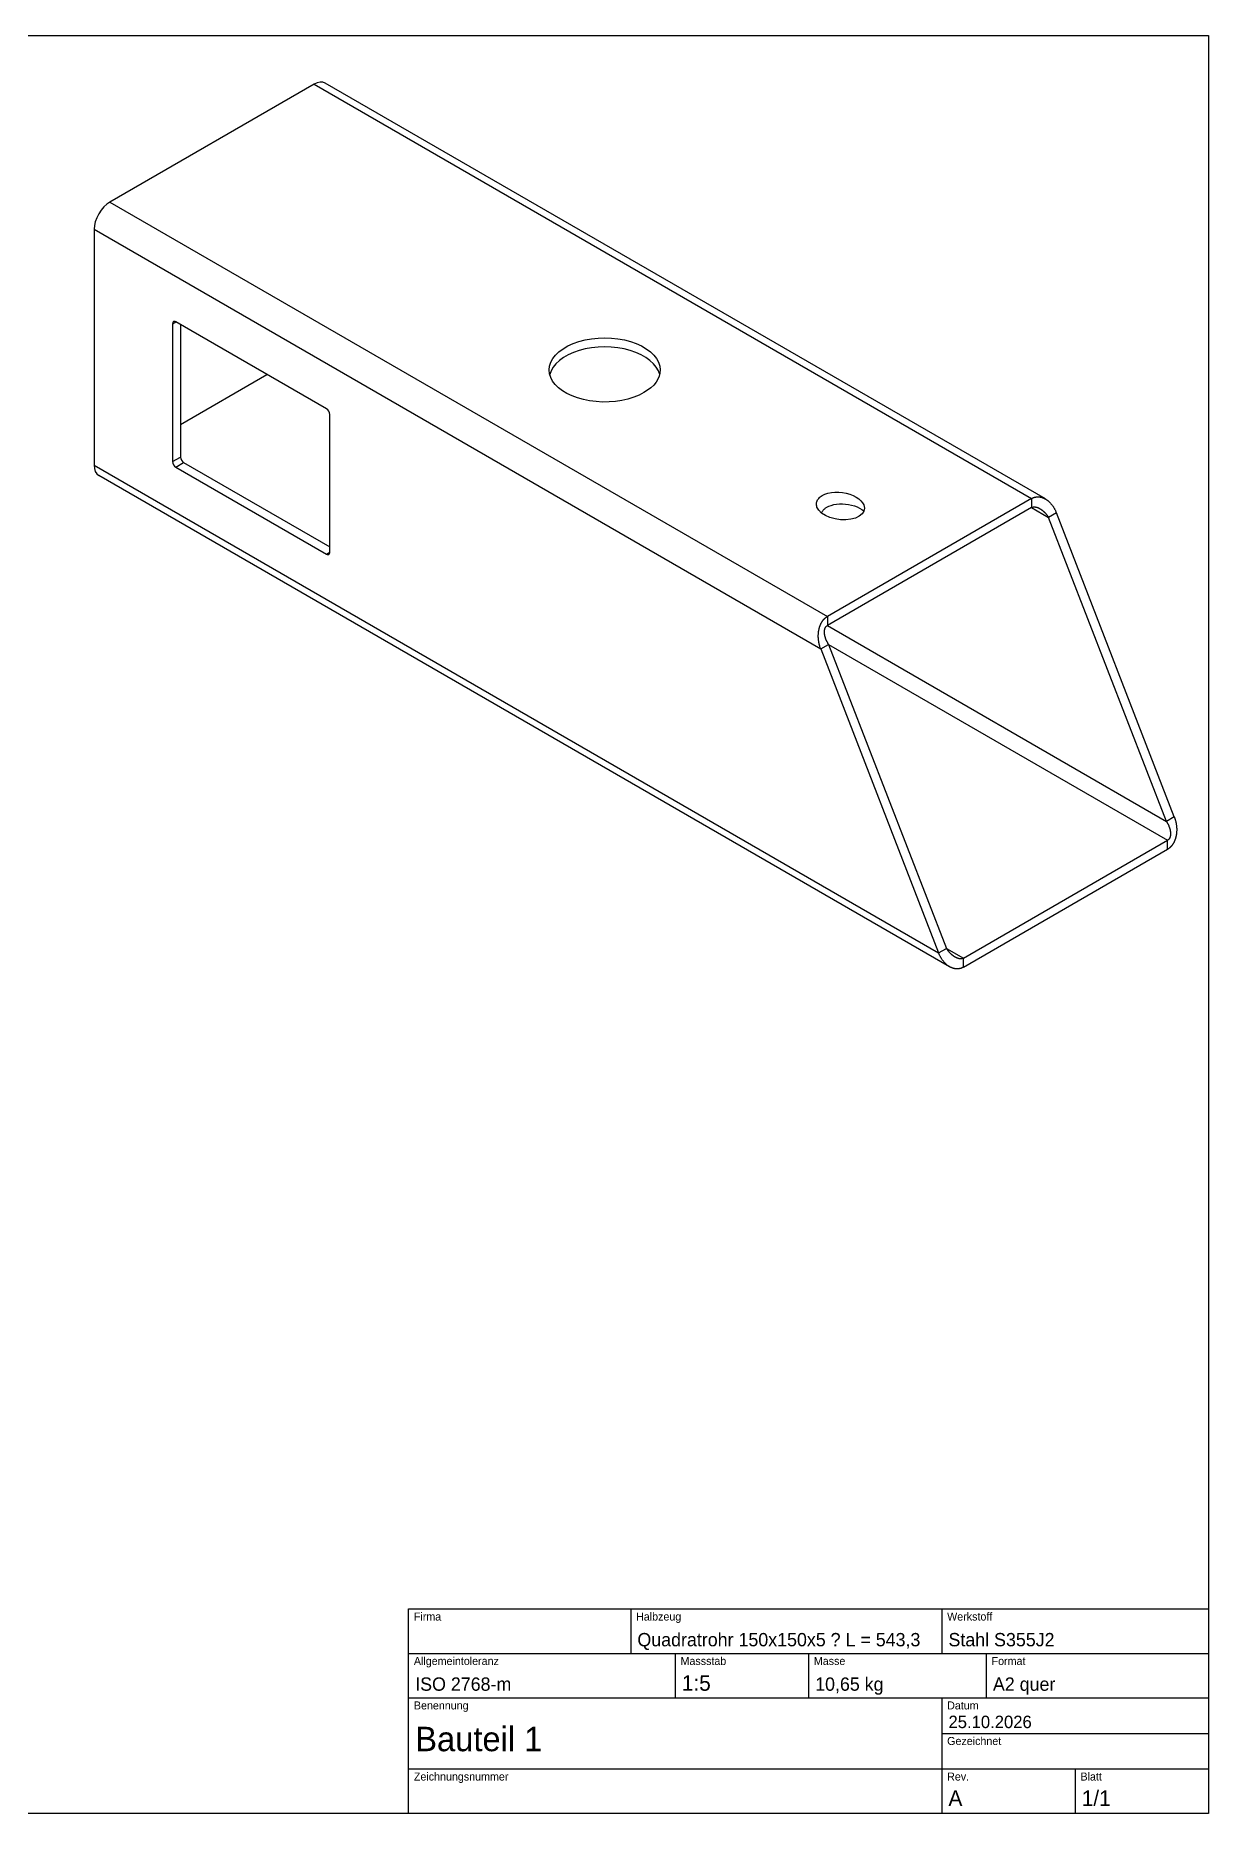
# Model space of a CAD drawing. Header units: millimetres. Extents: x 20 to 584, y 10 to 410.
# Drawn here: x 320.1 to 584, y 10 to 410 of the extents above; entities that cross this region are included whole.
import ezdxf

# ---------------------------------------------------------------- set-up
doc = ezdxf.new("R2010")
doc.units = ezdxf.units.MM
for name, color, linetype in [('KONTUR', 7, 'CONTINUOUS'), ('RAHMEN', 7, 'CONTINUOUS'), ('TEXT', 7, 'CONTINUOUS')]:
    doc.layers.add(name, color=color, linetype=linetype)

msp = doc.modelspace()

# ---------------------------------------------------------------- linework, layer by layer
at = {"layer": 'KONTUR'}
for points in [[(385.234293, 399.310817), (384.69853, 399.509204), (384.087283, 399.533562), (383.424041, 399.382955), (382.734293, 399.063172), (336.772353, 372.527032), (336.082605, 372.050362), (335.419363, 371.435123), (334.808116, 370.704958), (334.272353, 369.887927), (333.832664, 369.015428), (333.505945, 368.12099), (333.304753, 367.238986), (333.236818, 366.403312), (333.236818, 313.331032), (333.304751, 312.5738), (333.505943, 311.924112), (333.832662, 311.406936), (334.272353, 311.042147)], [(382.734293, 399.063172), (544.201678, 305.839937)], [(547.305273, 305.739092), (385.234293, 399.310817)], [(336.772353, 372.527032), (498.239738, 279.303797)], [(333.236818, 366.403312), (496.745443, 272.001562)], [(386.269828, 324.761982), (386.216004, 325.105518), (386.062723, 325.458907), (385.833321, 325.768346), (385.562723, 325.986727), (351.621593, 345.582647), (351.483645, 345.646604), (351.350998, 345.676727), (351.228747, 345.671855), (351.121593, 345.632177), (351.033656, 345.559218), (350.968313, 345.455782), (350.928074, 345.325844), (350.914488, 345.174397), (351.621593, 345.582647)], [(350.914488, 345.174397), (350.914488, 314.147527), (352.682253, 315.168152), (352.73608, 314.824615), (352.889363, 314.471227), (353.118765, 314.161788), (353.389363, 313.943407)], [(352.682253, 344.970277), (352.682253, 315.168152)], [(456.980503, 329.660962), (455.880342, 329.096529), (454.6729, 328.610666), (453.374915, 328.210108), (452.004381, 327.900408), (450.580297, 327.685859), (449.122407, 327.569436), (447.650922, 327.552753), (446.186239, 327.636041), (444.748665, 327.818146), (443.358128, 328.096542), (442.033906, 328.467371), (440.794356, 328.925491), (439.656663, 329.464552), (438.636598, 330.07708), (437.748303, 330.754585), (437.004092, 331.487673), (436.414282, 332.266183), (435.987049, 333.07932), (435.728317, 333.915814), (435.641673, 334.764067), (435.732812, 335.633966), (436.0049, 336.491179), (436.45397, 337.323208), (437.073472, 338.117918), (437.854374, 338.863722), (438.785288, 339.549743), (439.85264, 340.165979), (441.040863, 340.703443), (442.332633, 341.154297), (443.709112, 341.511967), (445.150227, 341.771237), (446.634964, 341.928328), (448.141673, 341.980947), (449.648381, 341.928328), (451.133119, 341.771237), (452.574234, 341.511967), (453.950712, 341.154297), (455.242482, 340.703443), (456.430706, 340.165979), (457.498057, 339.549743), (458.428971, 338.863722), (459.209873, 338.117918), (459.829376, 337.323208), (460.278445, 336.491179), (460.550534, 335.633966), (460.641673, 334.764067), (460.581481, 334.056689), (460.401487, 333.356123), (460.103424, 332.669117), (459.690163, 332.002287), (459.165684, 331.362053), (458.535039, 330.754583), (457.804299, 330.185727), (456.980503, 329.660962), (456.980503, 329.660962)], [(460.516038, 333.743447), (460.218414, 334.584923), (459.749758, 335.400028), (459.116708, 336.177218), (458.328228, 336.905487), (457.395486, 337.57452), (456.33169, 338.174843), (455.151907, 338.697955), (453.872844, 339.136445), (452.512615, 339.484106), (451.090485, 339.736013), (449.626594, 339.888599), (448.141673, 339.939702), (446.656751, 339.888599), (445.192859, 339.736014), (443.770729, 339.484107), (442.4105, 339.136446), (441.131436, 338.697955), (439.951652, 338.174844), (438.887856, 337.574521), (437.955113, 336.905487), (437.166633, 336.177219), (436.533582, 335.400028), (436.064927, 334.584923), (435.767303, 333.743447)], [(352.682253, 322.516617), (372.127693, 333.743447)], [(386.269828, 293.735112), (386.269828, 324.761982)], [(333.236818, 313.331032), (523.281583, 203.608637)], [(350.914488, 314.147527), (350.968313, 313.803993), (351.121593, 313.450607), (351.350994, 313.141166), (351.621593, 312.922782), (353.389363, 313.943407), (386.269828, 294.959857)], [(351.621593, 312.922782), (385.562723, 293.326867), (386.269828, 293.735112)], [(525.754763, 200.489727), (334.272353, 311.042147)], [(497.092198, 306.502467), (497.696598, 306.793192), (498.386923, 307.018507), (499.146113, 307.172847), (499.955418, 307.252402), (500.794848, 307.255197), (501.643653, 307.181177), (502.480878, 307.032157), (503.285833, 306.811827), (504.038633, 306.525627), (504.720688, 306.180627), (505.315138, 305.785352), (505.807308, 305.349562), (506.185028, 304.884027), (506.438978, 304.400247), (506.575293, 303.702352), (506.440803, 303.026672), (506.042243, 302.407092), (505.399603, 301.874677), (504.545108, 301.456132), (503.521608, 301.172442), (502.380423, 301.037827), (501.178773, 301.059042), (499.976923, 301.235022), (498.835128, 301.556942), (497.810653, 302.008662), (496.954863, 302.567532), (496.310668, 303.205522), (495.910378, 303.890642), (495.841413, 304.099467), (495.796423, 304.308497), (495.775613, 304.516792), (495.779078, 304.723417), (495.806798, 304.927447), (495.858648, 305.127962), (495.934403, 305.324057), (496.033713, 305.514852), (496.156138, 305.699492), (496.301123, 305.877147), (496.468018, 306.047017), (496.656078, 306.208337), (496.864448, 306.360382), (497.092198, 306.502467), (497.092198, 306.502467)], [(498.112818, 303.871972), (498.589968, 304.110012), (499.124393, 304.306827), (499.707598, 304.459297), (500.330323, 304.564992), (500.982678, 304.622232), (501.654293, 304.630112), (502.334498, 304.588507), (503.012498, 304.498082), (503.677513, 304.360262), (504.318983, 304.177242), (504.926718, 303.951937), (505.491063, 303.687912), (506.003053, 303.389372), (506.454553, 303.061052)], [(544.201678, 305.839937), (498.239738, 279.303797), (498.239738, 277.262557), (574.546823, 233.206637), (548.010688, 301.599562)], [(544.201678, 305.839937), (544.244132, 305.863995), (544.286878, 305.887281), (544.329904, 305.909793), (544.373199, 305.931528), (544.416752, 305.952484), (544.460551, 305.972659), (544.504586, 305.99205), (544.548845, 306.010655), (544.593316, 306.028472), (544.637989, 306.045497), (544.682852, 306.06173), (544.727894, 306.077168), (544.773104, 306.091807), (544.818471, 306.105647), (544.863982, 306.118684), (544.909628, 306.130917), (544.955401, 306.142373), (545.001287, 306.153029), (545.047273, 306.162889), (545.093352, 306.171957), (545.139511, 306.180235), (545.185741, 306.187728), (545.232032, 306.194439), (545.278373, 306.200372), (545.324755, 306.205531), (545.371167, 306.20992), (545.417599, 306.213541), (545.464041, 306.216399), (545.510483, 306.218498), (545.556913, 306.21984), (545.603324, 306.22043), (545.649703, 306.220272), (545.709955, 306.218976), (545.770122, 306.216442), (545.83019, 306.212684), (545.890147, 306.207716), (545.949977, 306.201553), (546.009667, 306.19421), (546.069204, 306.185699), (546.128573, 306.176037), (546.187762, 306.165238), (546.246755, 306.153316), (546.30554, 306.140285), (546.364102, 306.126161), (546.422429, 306.110957), (546.480505, 306.094687), (546.538318, 306.077368), (546.595853, 306.059012), (546.641714, 306.043589), (546.687389, 306.027522), (546.732875, 306.010818), (546.778167, 305.993485), (546.823263, 305.97553), (546.868159, 305.956961), (546.91285, 305.937784), (546.957333, 305.918008), (547.001605, 305.897639), (547.045662, 305.876686), (547.089499, 305.855154), (547.133114, 305.833053), (547.176503, 305.810388), (547.219661, 305.787168), (547.262586, 305.763401), (547.305273, 305.739092), (547.329722, 305.724848), (547.354088, 305.710438), (547.378372, 305.695861), (547.402573, 305.681118), (547.426692, 305.666207), (547.450728, 305.65113), (547.474682, 305.635886), (547.498553, 305.620476), (547.522342, 305.604898), (547.546048, 305.589154), (547.569672, 305.573243), (547.593213, 305.557165), (547.616672, 305.540921), (547.640048, 305.52451), (547.663342, 305.507932), (547.686553, 305.491187), (547.772792, 305.427068), (547.857793, 305.360831), (547.941545, 305.292524), (548.024036, 305.222197), (548.105254, 305.149899), (548.185189, 305.075679), (548.263828, 304.999587), (548.341161, 304.92167), (548.417175, 304.841979), (548.491861, 304.760562), (548.565205, 304.677469), (548.637197, 304.592748), (548.707825, 304.50645), (548.777078, 304.418622), (548.844944, 304.329315), (548.911413, 304.238577), (548.976403, 304.146501), (549.039994, 304.053065), (549.102178, 303.958299), (549.162945, 303.862236), (549.222286, 303.764909), (549.280194, 303.666351), (549.336658, 303.566594), (549.391671, 303.46567), (549.445223, 303.363612), (549.497306, 303.260452), (549.54791, 303.156224), (549.597028, 303.050959), (549.64465, 302.944689), (549.690767, 302.837448), (549.735371, 302.729268), (549.778453, 302.620182)], [(544.201678, 305.839937), (544.201678, 303.798692), (548.010688, 301.599562)], [(496.915423, 302.599342), (496.959518, 302.703417), (497.010338, 302.805972), (497.067818, 302.906862), (497.131893, 303.005967), (497.202468, 303.103157), (497.279458, 303.198307), (497.362768, 303.291292), (497.452288, 303.381992), (497.547898, 303.470297), (497.649483, 303.556087), (497.756913, 303.639252), (497.870038, 303.719692), (497.988728, 303.797297), (498.112818, 303.871972)], [(544.201678, 303.798692), (498.239738, 277.262557)], [(544.201678, 303.798692), (544.215392, 303.806486), (544.229232, 303.814081), (544.243194, 303.821474), (544.257275, 303.828666), (544.271471, 303.835656), (544.285777, 303.842444), (544.300191, 303.849029), (544.314708, 303.855411), (544.329326, 303.861588), (544.344039, 303.867562), (544.358845, 303.873331), (544.37374, 303.878894), (544.38872, 303.884252), (544.403781, 303.889404), (544.41892, 303.894349), (544.434133, 303.899087), (544.449418, 303.903627), (544.464771, 303.907963), (544.480186, 303.912096), (544.495662, 303.916027), (544.511195, 303.919757), (544.526781, 303.923288), (544.542418, 303.926621), (544.558102, 303.929758), (544.573829, 303.9327), (544.589598, 303.935449), (544.605404, 303.938006), (544.621244, 303.940372), (544.637115, 303.942548), (544.653014, 303.944537), (544.668938, 303.946339), (544.684883, 303.947957), (544.708517, 303.950021), (544.732182, 303.951695), (544.755873, 303.952985), (544.779584, 303.953897), (544.80331, 303.95444), (544.827046, 303.954618), (544.850787, 303.95444), (544.874526, 303.953912), (544.898259, 303.953042), (544.921979, 303.951834), (544.945683, 303.950298), (544.969364, 303.948438), (544.993016, 303.946263), (545.016636, 303.943779), (545.040216, 303.940993), (545.063753, 303.937912), (545.082124, 303.9353), (545.100468, 303.932515), (545.118782, 303.929559), (545.137067, 303.926435), (545.15532, 303.923147), (545.173542, 303.919695), (545.19173, 303.916083), (545.209885, 303.912314), (545.228006, 303.90839), (545.24609, 303.904314), (545.264138, 303.900088), (545.282149, 303.895714), (545.300121, 303.891197), (545.318054, 303.886537), (545.335947, 303.881738), (545.353798, 303.876802), (545.372345, 303.871515), (545.390848, 303.866085), (545.409304, 303.860513), (545.427715, 303.854802), (545.446079, 303.848954), (545.464397, 303.842971), (545.482668, 303.836855), (545.500892, 303.830608), (545.519067, 303.824232), (545.537195, 303.81773), (545.555274, 303.811103), (545.573305, 303.804353), (545.591286, 303.797483), (545.609218, 303.790495), (545.627101, 303.78339), (545.644933, 303.776172), (545.671804, 303.765038), (545.69856, 303.753655), (545.725201, 303.742027), (545.751727, 303.730158), (545.778139, 303.718054), (545.804435, 303.705719), (545.830616, 303.693157), (545.856683, 303.680373), (545.882634, 303.667372), (545.908471, 303.654159), (545.934193, 303.640738), (545.959801, 303.627114), (545.985293, 303.613291), (546.010671, 303.599274), (546.035934, 303.585068), (546.061083, 303.570677), (546.069606, 303.565739), (546.078117, 303.560781), (546.086614, 303.555803), (546.095098, 303.550805), (546.103569, 303.545787), (546.112027, 303.540748), (546.120472, 303.53569), (546.128904, 303.530611), (546.137323, 303.525511), (546.145728, 303.520392), (546.154121, 303.515253), (546.162501, 303.510093), (546.170867, 303.504913), (546.17922, 303.499713), (546.187561, 303.494492), (546.195888, 303.489252), (546.230292, 303.467317), (546.264474, 303.445066), (546.298435, 303.422504), (546.332177, 303.399637), (546.3657, 303.376472), (546.399006, 303.353016), (546.432095, 303.329273), (546.464968, 303.305251), (546.497626, 303.280954), (546.530071, 303.256391), (546.562303, 303.231566), (546.594323, 303.206486), (546.626133, 303.181157), (546.657733, 303.155585), (546.689124, 303.129776), (546.720308, 303.103737), (546.752052, 303.076802), (546.78358, 303.049633), (546.814893, 303.022234), (546.845992, 302.994608), (546.876877, 302.966759), (546.907548, 302.938691), (546.938007, 302.910407), (546.968255, 302.881911), (546.998291, 302.853206), (547.028117, 302.824297), (547.057734, 302.795188), (547.087141, 302.765881), (547.116341, 302.736381), (547.145333, 302.706691), (547.174118, 302.676815), (547.202698, 302.646757), (547.259322, 302.585966), (547.315134, 302.524485), (547.370132, 302.462328), (547.424315, 302.399511), (547.477682, 302.336047), (547.530234, 302.271953), (547.581968, 302.207242), (547.632885, 302.14193), (547.682983, 302.076031), (547.732262, 302.009561), (547.780721, 301.942533), (547.828359, 301.874964), (547.875175, 301.806867), (547.921169, 301.738258), (547.966341, 301.669151), (548.010688, 301.599562)], [(576.314593, 234.227257), (549.778453, 302.620182), (548.010688, 301.599562)], [(385.562723, 293.326867), (385.700671, 293.26291), (385.833318, 293.232787), (385.955569, 293.237658), (386.062723, 293.277337), (386.15066, 293.350296), (386.216003, 293.453732), (386.256241, 293.583668), (386.269828, 293.735112)], [(496.745443, 272.001562), (496.703646, 272.112277), (496.663409, 272.223864), (496.624747, 272.336294), (496.587674, 272.449537), (496.552205, 272.563563), (496.518356, 272.678342), (496.48614, 272.793845), (496.455573, 272.910041), (496.42667, 273.0269), (496.399444, 273.144393), (496.373912, 273.262491), (496.350088, 273.381162), (496.327986, 273.500378), (496.307621, 273.620108), (496.289008, 273.740322), (496.272163, 273.860992), (496.257334, 273.980362), (496.244261, 274.100128), (496.232966, 274.220249), (496.223473, 274.340684), (496.215803, 274.461391), (496.20998, 274.58233), (496.206027, 274.703459), (496.203965, 274.824736), (496.203818, 274.946121), (496.205608, 275.067572), (496.209359, 275.189049), (496.215092, 275.310509), (496.22283, 275.431911), (496.232596, 275.553215), (496.244413, 275.674379), (496.258303, 275.795362), (496.269943, 275.884687), (496.28275, 275.97386), (496.296734, 276.062851), (496.311904, 276.15163), (496.328271, 276.240169), (496.345844, 276.328436), (496.364633, 276.416403), (496.384647, 276.504039), (496.405897, 276.591316), (496.428392, 276.678204), (496.452141, 276.764672), (496.477155, 276.850692), (496.503444, 276.936233), (496.531016, 277.021267), (496.559883, 277.105763), (496.590053, 277.189692), (496.614832, 277.255621), (496.640438, 277.321149), (496.666872, 277.386254), (496.694136, 277.450913), (496.722228, 277.515104), (496.751152, 277.578805), (496.780906, 277.641995), (496.811492, 277.704651), (496.842911, 277.76675), (496.875163, 277.828272), (496.90825, 277.889193), (496.942171, 277.949492), (496.976929, 278.009146), (497.012523, 278.068134), (497.048954, 278.126433), (497.086223, 278.184022), (497.115336, 278.227659), (497.14494, 278.27085), (497.175031, 278.313585), (497.205605, 278.355852), (497.236659, 278.397639), (497.268188, 278.438935), (497.30019, 278.479727), (497.332661, 278.520005), (497.365596, 278.559756), (497.398993, 278.59897), (497.432846, 278.637634), (497.467154, 278.675736), (497.501912, 278.713266), (497.537116, 278.750211), (497.572762, 278.78656), (497.608848, 278.822302), (497.645348, 278.857437), (497.682278, 278.891941), (497.719628, 278.925806), (497.75739, 278.959022), (497.795558, 278.99158), (497.834121, 279.023472), (497.873072, 279.054689), (497.912403, 279.085221), (497.952106, 279.115061), (497.992172, 279.144199), (498.032593, 279.172627), (498.073361, 279.200335), (498.114468, 279.227315), (498.155905, 279.253558), (498.197664, 279.279055), (498.239738, 279.303797)], [(498.513213, 273.022182), (498.465119, 273.099861), (498.418039, 273.178118), (498.37199, 273.256942), (498.32699, 273.336321), (498.283057, 273.416245), (498.24021, 273.496702), (498.198465, 273.577681), (498.157841, 273.659171), (498.118355, 273.741162), (498.080027, 273.823641), (498.042872, 273.906599), (498.00691, 273.990023), (497.972158, 274.073903), (497.938634, 274.158228), (497.906357, 274.242986), (497.875343, 274.328167), (497.860582, 274.370263), (497.846142, 274.412459), (497.83203, 274.454753), (497.818251, 274.497142), (497.804811, 274.539626), (497.791714, 274.582202), (497.778966, 274.624868), (497.766573, 274.667623), (497.754541, 274.710465), (497.742874, 274.753392), (497.731579, 274.796402), (497.72066, 274.839493), (497.710124, 274.882664), (497.699975, 274.925913), (497.69022, 274.969238), (497.680863, 275.012637), (497.672123, 275.055145), (497.663775, 275.097721), (497.65583, 275.140362), (497.648296, 275.183064), (497.641184, 275.225822), (497.634503, 275.268634), (497.628265, 275.311496), (497.622478, 275.354402), (497.617152, 275.397351), (497.612298, 275.440338), (497.607925, 275.483358), (497.604044, 275.52641), (497.600663, 275.569487), (497.597794, 275.612588), (497.595445, 275.655707), (497.593628, 275.698842), (497.592535, 275.73566), (497.591846, 275.772485), (497.591573, 275.809309), (497.591728, 275.846126), (497.592322, 275.882929), (497.593369, 275.919711), (497.594879, 275.956464), (497.596865, 275.993183), (497.599339, 276.02986), (497.602313, 276.066488), (497.605798, 276.10306), (497.609807, 276.13957), (497.614351, 276.176011), (497.619443, 276.212375), (497.625095, 276.248656), (497.631318, 276.284847), (497.634646, 276.302827), (497.638124, 276.32078), (497.641754, 276.338703), (497.645537, 276.356594), (497.649477, 276.374451), (497.653576, 276.392272), (497.657835, 276.410056), (497.662257, 276.4278), (497.666843, 276.445502), (497.671597, 276.46316), (497.676519, 276.480772), (497.681614, 276.498336), (497.686881, 276.51585), (497.692325, 276.533312), (497.697946, 276.55072), (497.703748, 276.568072), (497.709646, 276.585113), (497.715725, 276.602094), (497.721986, 276.619013), (497.728432, 276.635867), (497.735066, 276.652652), (497.741889, 276.669364), (497.748904, 276.686), (497.756113, 276.702557), (497.763518, 276.719032), (497.771122, 276.735421), (497.778927, 276.751721), (497.786936, 276.767929), (497.79515, 276.78404), (497.803572, 276.800053), (497.812203, 276.815963), (497.821048, 276.831767), (497.830436, 276.848026), (497.84006, 276.864164), (497.849922, 276.880174), (497.860021, 276.89605), (497.870359, 276.911787), (497.880936, 276.927379), (497.891753, 276.94282), (497.902811, 276.958104), (497.91411, 276.973224), (497.925652, 276.988176), (497.937436, 277.002954), (497.949464, 277.01755), (497.961737, 277.03196), (497.974254, 277.046178), (497.987018, 277.060197), (498.000028, 277.074012), (498.013269, 277.087619), (498.026756, 277.101008), (498.040488, 277.114173), (498.054459, 277.127109), (498.068668, 277.139811), (498.083112, 277.152273), (498.097786, 277.16449), (498.112688, 277.176457), (498.127816, 277.188169), (498.143164, 277.19962), (498.158732, 277.210806), (498.174515, 277.221719), (498.19051, 277.232357), (498.206714, 277.242712), (498.223124, 277.252781), (498.239738, 277.262557)], [(496.745443, 272.001562), (498.513213, 273.022182), (574.820298, 228.966262)], [(496.745443, 272.001562), (523.281583, 203.608637)], [(498.513213, 273.022182), (525.049348, 204.629257)], [(576.314593, 234.227257), (574.546823, 233.206637)], [(574.546823, 233.206637), (574.594916, 233.128957), (574.641997, 233.0507), (574.688046, 232.971877), (574.733045, 232.892498), (574.776978, 232.812574), (574.819826, 232.732117), (574.861571, 232.651138), (574.902195, 232.569647), (574.94168, 232.487657), (574.980009, 232.405178), (575.017163, 232.32222), (575.053125, 232.238796), (575.087877, 232.154916), (575.121401, 232.070591), (575.153679, 231.985833), (575.184693, 231.900652), (575.199454, 231.858555), (575.213893, 231.816358), (575.228005, 231.774064), (575.241784, 231.731674), (575.255225, 231.689191), (575.268322, 231.646615), (575.281069, 231.603949), (575.293462, 231.561194), (575.305495, 231.518352), (575.317161, 231.475426), (575.328457, 231.432416), (575.339375, 231.389325), (575.349912, 231.346154), (575.36006, 231.302905), (575.369816, 231.259581), (575.379173, 231.216182), (575.387913, 231.173674), (575.39626, 231.131098), (575.404206, 231.088457), (575.41174, 231.045755), (575.418852, 231.002996), (575.425532, 230.960184), (575.431771, 230.917323), (575.437558, 230.874416), (575.442883, 230.831468), (575.447737, 230.788481), (575.45211, 230.74546), (575.455992, 230.702409), (575.459372, 230.659331), (575.462242, 230.616231), (575.46459, 230.573111), (575.466408, 230.529977), (575.467501, 230.493158), (575.46819, 230.456334), (575.468463, 230.419509), (575.468308, 230.382692), (575.467713, 230.34589), (575.466667, 230.309108), (575.465156, 230.272354), (575.46317, 230.235636), (575.460696, 230.198959), (575.457723, 230.162331), (575.454238, 230.125758), (575.450229, 230.089248), (575.445684, 230.052808), (575.440592, 230.016444), (575.434941, 229.980163), (575.428718, 229.943972), (575.42539, 229.925991), (575.421912, 229.908038), (575.418282, 229.890114), (575.414498, 229.872223), (575.410558, 229.854365), (575.40646, 229.836544), (575.402201, 229.81876), (575.397779, 229.801017), (575.393192, 229.783315), (575.388439, 229.765657), (575.383516, 229.748046), (575.378422, 229.730482), (575.373154, 229.712968), (575.367711, 229.695506), (575.362089, 229.678099), (575.356288, 229.660747), (575.35039, 229.643706), (575.344311, 229.626724), (575.33805, 229.609805), (575.331603, 229.592952), (575.32497, 229.576167), (575.318147, 229.559455), (575.311132, 229.542819), (575.303923, 229.526261), (575.296517, 229.509786), (575.288913, 229.493397), (575.281108, 229.477097), (575.2731, 229.46089), (575.264886, 229.444778), (575.256464, 229.428766), (575.247832, 229.412856), (575.238988, 229.397052), (575.229601, 229.380793), (575.219977, 229.364655), (575.210116, 229.348645), (575.200017, 229.332768), (575.189679, 229.317031), (575.179102, 229.301439), (575.168285, 229.285999), (575.157227, 229.270715), (575.145927, 229.255594), (575.134385, 229.240642), (575.1226, 229.225865), (575.110572, 229.211269), (575.098299, 229.196859), (575.085781, 229.182641), (575.073018, 229.168622), (575.060008, 229.154807), (575.046767, 229.1412), (575.033279, 229.127811), (575.019548, 229.114646), (575.005576, 229.10171), (574.991367, 229.089008), (574.976924, 229.076546), (574.962249, 229.064328), (574.947347, 229.052361), (574.93222, 229.040649), (574.916871, 229.029198), (574.901304, 229.018013), (574.885521, 229.007099), (574.869526, 228.996462), (574.853321, 228.986106), (574.836911, 228.976038), (574.820298, 228.966262)], [(576.314593, 234.227257), (576.35639, 234.116542), (576.396627, 234.004954), (576.435289, 233.892524), (576.472362, 233.779281), (576.50783, 233.665255), (576.54168, 233.550476), (576.573895, 233.434974), (576.604462, 233.318778), (576.633366, 233.201919), (576.660591, 233.084425), (576.686123, 232.966328), (576.709948, 232.847657), (576.73205, 232.728441), (576.752415, 232.608711), (576.771027, 232.488496), (576.787873, 232.367827), (576.802702, 232.248457), (576.815775, 232.128691), (576.827069, 232.008569), (576.836563, 231.888135), (576.844232, 231.767427), (576.850055, 231.646489), (576.854009, 231.52536), (576.85607, 231.404082), (576.856217, 231.282698), (576.854427, 231.161246), (576.850677, 231.03977), (576.844944, 230.91831), (576.837206, 230.796907), (576.82744, 230.675604), (576.815623, 230.55444), (576.801733, 230.433457), (576.790093, 230.344132), (576.777286, 230.254959), (576.763302, 230.165968), (576.748131, 230.077188), (576.731764, 229.98865), (576.714191, 229.900383), (576.695403, 229.812416), (576.675388, 229.724779), (576.654139, 229.637502), (576.631644, 229.550615), (576.607894, 229.464146), (576.58288, 229.378127), (576.556592, 229.292585), (576.529019, 229.207552), (576.500153, 229.123056), (576.469983, 229.039127), (576.445205, 228.973197), (576.419599, 228.907669), (576.393165, 228.842565), (576.365902, 228.777906), (576.337809, 228.713715), (576.308886, 228.650013), (576.279132, 228.586824), (576.248545, 228.524168), (576.217126, 228.462069), (576.184873, 228.400547), (576.151787, 228.339626), (576.117865, 228.279327), (576.083107, 228.219673), (576.047513, 228.160685), (576.011082, 228.102385), (575.973813, 228.044797), (575.9447, 228.00116), (575.915097, 227.957968), (575.885007, 227.915233), (575.854433, 227.872966), (575.823379, 227.831179), (575.791849, 227.789884), (575.759847, 227.749091), (575.727377, 227.708814), (575.694441, 227.669062), (575.661044, 227.629849), (575.62719, 227.591185), (575.592882, 227.553083), (575.558124, 227.515553), (575.52292, 227.478608), (575.487273, 227.442258), (575.451188, 227.406517), (575.414687, 227.371382), (575.377758, 227.336877), (575.340408, 227.303013), (575.302646, 227.269797), (575.264479, 227.237239), (575.225916, 227.205347), (575.186965, 227.17413), (575.147634, 227.143597), (575.107932, 227.113758), (575.067866, 227.08462), (575.027445, 227.056192), (574.986677, 227.028484), (574.94557, 227.001504), (574.904132, 226.975261), (574.862372, 226.949764), (574.820298, 226.925022)], [(528.858358, 200.388882), (528.815904, 200.364824), (528.773158, 200.341537), (528.730132, 200.319026), (528.686837, 200.29729), (528.643284, 200.276334), (528.599484, 200.256159), (528.55545, 200.236768), (528.511191, 200.218163), (528.466719, 200.200346), (528.422046, 200.18332), (528.377183, 200.167087), (528.332141, 200.151649), (528.286931, 200.137009), (528.241565, 200.123168), (528.196053, 200.11013), (528.150408, 200.097897), (528.104635, 200.086441), (528.05875, 200.075786), (528.012764, 200.065927), (527.966686, 200.05686), (527.920527, 200.048582), (527.874297, 200.04109), (527.828006, 200.034379), (527.781665, 200.028446), (527.735283, 200.023287), (527.688871, 200.018899), (527.642439, 200.015277), (527.595997, 200.012419), (527.549556, 200.010321), (527.503126, 200.008979), (527.456716, 200.008388), (527.410338, 200.008547), (527.350085, 200.009842), (527.289917, 200.012376), (527.229848, 200.016134), (527.169891, 200.021102), (527.11006, 200.027265), (527.05037, 200.034609), (526.990832, 200.043119), (526.931463, 200.052781), (526.872274, 200.063581), (526.813281, 200.075503), (526.754496, 200.088533), (526.695933, 200.102658), (526.637607, 200.117862), (526.579531, 200.134131), (526.521718, 200.151451), (526.464183, 200.169807), (526.418322, 200.18523), (526.372647, 200.201297), (526.327161, 200.218), (526.281868, 200.235333), (526.236772, 200.253288), (526.191877, 200.271858), (526.147186, 200.291034), (526.102702, 200.310811), (526.05843, 200.331179), (526.014374, 200.352133), (525.970536, 200.373664), (525.926921, 200.395766), (525.883533, 200.41843), (525.840375, 200.44165), (525.79745, 200.465418), (525.754763, 200.489727), (525.730314, 200.50397), (525.705948, 200.51838), (525.681664, 200.532957), (525.657463, 200.547701), (525.633344, 200.562611), (525.609308, 200.577688), (525.585354, 200.592932), (525.561483, 200.608343), (525.537694, 200.623921), (525.513988, 200.639665), (525.490364, 200.655576), (525.466823, 200.671653), (525.443364, 200.687898), (525.419988, 200.704309), (525.396694, 200.720887), (525.373483, 200.737632), (525.287243, 200.801751), (525.202242, 200.867988), (525.11849, 200.936294), (525.036, 201.006621), (524.954781, 201.078919), (524.874847, 201.153139), (524.796207, 201.229232), (524.718875, 201.307149), (524.64286, 201.38684), (524.568175, 201.468257), (524.494831, 201.55135), (524.422839, 201.63607), (524.352211, 201.722369), (524.282958, 201.810196), (524.215091, 201.899504), (524.148623, 201.990242), (524.083632, 202.082317), (524.020041, 202.175754), (523.957858, 202.27052), (523.897091, 202.366583), (523.837749, 202.463909), (523.779842, 202.562468), (523.723377, 202.662225), (523.668365, 202.763149), (523.614813, 202.865207), (523.56273, 202.968366), (523.512125, 203.072595), (523.463008, 203.17786), (523.415386, 203.284129), (523.369269, 203.39137), (523.324665, 203.49955), (523.281583, 203.608637), (525.049348, 204.629257), (528.858358, 202.430127), (574.820298, 228.966262)], [(528.858358, 200.388882), (574.820298, 226.925022), (574.820298, 228.966262)], [(528.858358, 200.388882), (528.858358, 202.430127), (528.844644, 202.422332), (528.830804, 202.414738), (528.816842, 202.407345), (528.802761, 202.400153), (528.788566, 202.393162), (528.77426, 202.386375), (528.759846, 202.37979), (528.745329, 202.373408), (528.730712, 202.36723), (528.715998, 202.361257), (528.701192, 202.355488), (528.686297, 202.349924), (528.671317, 202.344566), (528.656256, 202.339415), (528.641116, 202.33447), (528.625903, 202.329732), (528.610618, 202.325191), (528.595266, 202.320855), (528.579851, 202.316723), (528.564376, 202.312792), (528.548843, 202.309062), (528.533257, 202.305531), (528.51762, 202.302198), (528.501937, 202.299061), (528.486209, 202.296118), (528.47044, 202.29337), (528.454634, 202.290813), (528.438794, 202.288447), (528.422923, 202.28627), (528.407025, 202.284282), (528.391102, 202.282479), (528.375158, 202.280862), (528.351524, 202.278797), (528.327858, 202.277124), (528.304167, 202.275834), (528.280456, 202.274921), (528.256729, 202.274379), (528.232992, 202.2742), (528.209252, 202.274378), (528.185512, 202.274906), (528.161779, 202.275777), (528.138058, 202.276984), (528.114354, 202.278521), (528.090673, 202.28038), (528.06702, 202.282555), (528.0434, 202.285039), (528.019819, 202.287825), (527.996283, 202.290907), (527.977911, 202.293519), (527.959568, 202.296304), (527.941253, 202.29926), (527.922969, 202.302383), (527.904716, 202.305672), (527.886494, 202.309124), (527.868305, 202.312735), (527.85015, 202.316504), (527.83203, 202.320428), (527.813945, 202.324505), (527.795897, 202.328731), (527.777887, 202.333104), (527.759914, 202.337622), (527.741982, 202.342282), (527.724089, 202.347081), (527.706238, 202.352017), (527.68769, 202.357304), (527.669188, 202.362734), (527.650731, 202.368305), (527.632321, 202.374016), (527.613956, 202.379864), (527.595638, 202.385847), (527.577367, 202.391963), (527.559144, 202.39821), (527.540968, 202.404585), (527.52284, 202.411088), (527.504761, 202.417714), (527.486731, 202.424463), (527.468749, 202.431333), (527.450817, 202.43832), (527.432935, 202.445424), (527.415103, 202.452642), (527.388232, 202.463776), (527.361475, 202.47516), (527.334834, 202.486789), (527.308308, 202.498658), (527.281897, 202.510763), (527.255601, 202.523099), (527.229419, 202.535661), (527.203353, 202.548445), (527.177401, 202.561446), (527.151564, 202.574659), (527.125842, 202.588081), (527.100235, 202.601705), (527.074742, 202.615528), (527.049365, 202.629545), (527.024101, 202.643751), (526.998953, 202.658142), (526.99043, 202.663079), (526.98192, 202.668037), (526.973423, 202.673015), (526.964939, 202.678013), (526.956468, 202.683032), (526.948011, 202.68807), (526.939566, 202.693129), (526.931134, 202.698208), (526.922715, 202.703307), (526.914309, 202.708427), (526.905917, 202.713566), (526.897537, 202.718726), (526.88917, 202.723906), (526.880816, 202.729106), (526.872476, 202.734326), (526.864148, 202.739567), (526.829744, 202.761502), (526.795562, 202.783753), (526.7616, 202.806315), (526.727858, 202.829182), (526.694335, 202.852346), (526.66103, 202.875803), (526.627941, 202.899546), (526.595068, 202.923568), (526.562409, 202.947864), (526.529965, 202.972428), (526.497732, 202.997253), (526.465712, 203.022333), (526.433902, 203.047662), (526.402303, 203.073234), (526.370911, 203.099043), (526.339728, 203.125082), (526.307984, 203.152016), (526.276455, 203.179185), (526.245143, 203.206584), (526.214044, 203.23421), (526.18316, 203.26206), (526.152489, 203.290128), (526.12203, 203.318412), (526.091783, 203.346908), (526.061747, 203.375612), (526.031921, 203.404521), (526.002304, 203.433631), (525.972896, 203.462938), (525.943696, 203.492438), (525.914704, 203.522128), (525.885918, 203.552004), (525.857338, 203.582062), (525.800713, 203.642853), (525.744902, 203.704334), (525.689904, 203.766491), (525.635721, 203.829308), (525.582353, 203.892771), (525.529802, 203.956866), (525.478068, 204.021577), (525.427151, 204.086889), (525.377053, 204.152787), (525.327774, 204.219258), (525.279315, 204.286285), (525.231677, 204.353855), (525.18486, 204.421951), (525.138866, 204.490561), (525.093695, 204.559667), (525.049348, 204.629257)]]:
    msp.add_lwpolyline(points, dxfattribs=at)
at = {"layer": 'RAHMEN'}
for p, q in [((454, 56), (454, 46)), ((524, 56), (524, 46)), ((404, 46), (584, 46)), ((464, 46), (464, 36)), ((494, 46), (494, 36)), ((534, 46), (534, 36)), ((404, 36), (584, 36)), ((524, 36), (524, 10)), ((524, 28), (584, 28)), ((404, 20), (584, 20)), ((554, 20), (554, 10))]:
    msp.add_line(p, q, dxfattribs=at)
for points in [[(20, 410), (584, 410), (584, 10), (20, 10)], [(404, 56), (584, 56), (584, 10), (404, 10)]]:
    msp.add_lwpolyline(points, close=True, dxfattribs=at)

# ---------------------------------------------------------------- texts
at = {"layer": 'TEXT'}
for s, height, p in [('Firma', 1.8, (405.2, 53.4)), ('Halbzeug', 1.8, (455.2, 53.4)), ('Werkstoff', 1.8, (525.2, 53.4)), ('Quadratrohr 150x150x5 ? L = 543,3', 3, (455.5, 47.6)), ('Stahl S355J2', 3, (525.5, 47.6)), ('Allgemeintoleranz', 1.8, (405.2, 43.4)), ('Massstab', 1.8, (465.2, 43.4)), ('Masse', 1.8, (495.2, 43.4)), ('Format', 1.8, (535.2, 43.4)), ('ISO 2768-m', 3, (405.5, 37.6)), ('1:5', 3.5, (465.5, 37.6)), ('10,65 kg', 3, (495.5, 37.6)), ('A2 quer', 3, (535.5, 37.6)), ('Benennung', 1.8, (405.2, 33.4)), ('Datum', 1.8, (525.2, 33.4)), ('25.10.2026', 2.8, (525.5, 29.2)), ('Bauteil 1', 5.5, (405.5, 24)), ('Gezeichnet', 1.8, (525.2, 25.4)), ('Zeichnungsnummer', 1.8, (405.2, 17.4)), ('Rev.', 1.8, (525.2, 17.4)), ('Blatt', 1.8, (555.2, 17.4)), ('A', 3.5, (525.5, 11.7)), ('1/1', 3.5, (555.5, 11.7))]:
    msp.add_text(s, height=height, dxfattribs=at).set_placement(p)

doc.saveas('drawing.dxf')
